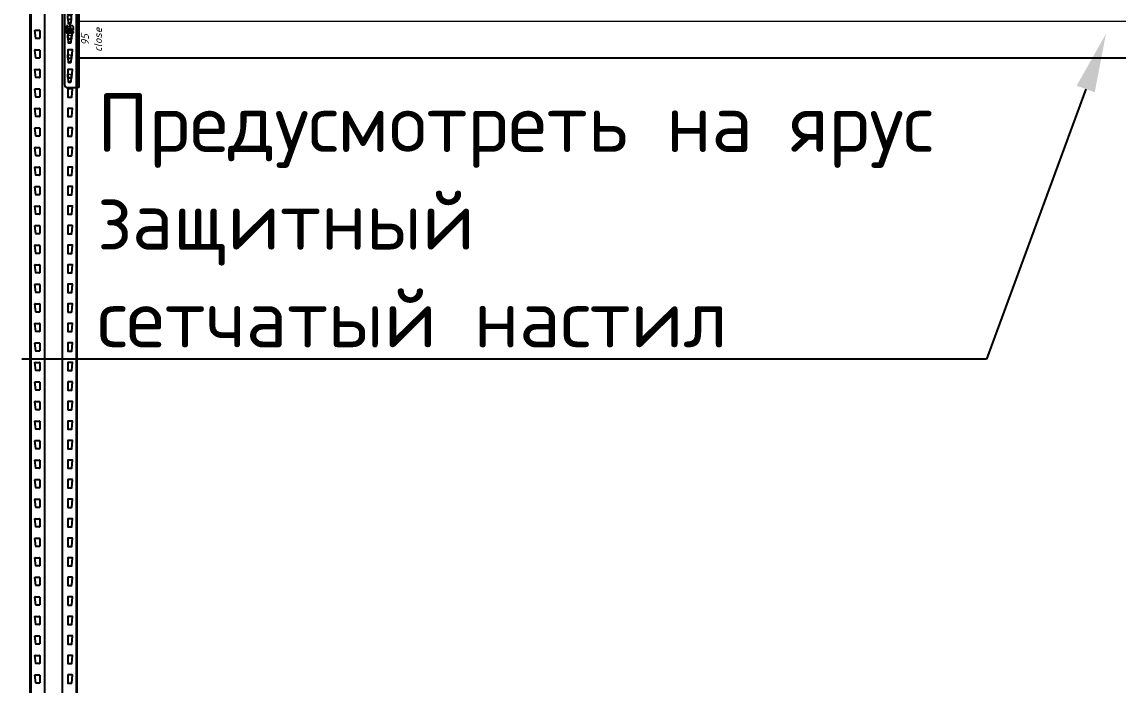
# Model space of a CAD drawing. Header units: millimetres. Extents: x 2140 to 223837, y 2113 to 170313.
# Drawn here: x 211750 to 214557, y 110705 to 112402 of the extents above; entities that cross this region are included whole.
import ezdxf
from ezdxf import colors
from ezdxf.entities.mleader import LeaderData, LeaderLine
from ezdxf.math import Vec2, Vec3

# ---------------------------------------------------------------- set-up
doc = ezdxf.new("R2010")
doc.units = ezdxf.units.MM
doc.linetypes.add('PHANTOM', pattern=[12.7, 6.35, -1.27, 1.27, -1.27, 1.27, -1.27])
for name, color, linetype in [('0_ANNOT_Dimensions', 7, 'Continuous'), ('2.Стойка', 7, 'Continuous'), ('Аннотации', 7, 'Continuous')]:
    doc.layers.add(name, color=color, linetype=linetype)
doc.layers.add('1.Балка', color=5, linetype='Continuous', lineweight=0)
doc.styles.get("Standard").update_dxf_attribs({"font": 'isocpeur.ttf'})
doc.styles.add('Курсив', font='isocpeui.ttf')
doc.dimstyles.new('Рзм блок', dxfattribs={"dimtxt": 40, "dimasz": 80, "dimexe": 0.18, "dimexo": 0, "dimgap": 5, "dimtad": 1, "dimtoh": 1, "dimdec": 0, "dimzin": 0, "dimdsep": 46, "dimtxsty": 'Курсив', "dimblk": 'NONE', "dimcen": 0.09, "dimse1": 1, "dimse2": 1, "dimsd1": 1, "dimsd2": 1, "dimadec": 0, "dimazin": 0, "dimtfac": 1, "dimtdec": 0, "dimtofl": 0, "dimtmove": 0, "dimatfit": 2, "dimldrblk": 'NONE', "dimfxl": 0.18, "dimtolj": 1, "dimtzin": 0, "dimarcsym": 0})

# ---------------------------------------------------------------- blocks, each defined once
blk = doc.blocks.new('*U491')
at = {"layer": '2.Стойка', "color": 0, "linetype": 'ByBlock'}
for p, q in [((-120, 0), (-120, 12200)), ((-118, 0), (-118, 12200)), ((-82.7, 0), (-82.7, 12200)), ((-37.3, 0), (-37.3, 12200)), ((-2, 0), (-2, 12200)), ((0, 0), (0, 12200)), ((-120, 2670.5), (-118, 2670.5)), ((0, 2670.5), (-2, 2670.5)), ((-122, 2665), (-118, 2665)), ((-120, 2659.5), (-118, 2659.5)), ((-106.1, 2630.5), (-108, 2650.5)), ((-107.5, 2651), (-96.5, 2651)), ((-96, 2650.5), (-96, 2630.5)), ((-24, 2650.5), (-24, 2630.5)), ((-12.5, 2651), (-23.5, 2651)), ((-13.9, 2630.5), (-12, 2650.5)), ((2, 2665), (-2, 2665)), ((0, 2659.5), (-2, 2659.5)), ((-122, 2615), (-118, 2615)), ((-120, 2620.5), (-118, 2620.5)), ((-96.5, 2630), (-105.6, 2630)), ((-23.5, 2630), (-14.4, 2630)), ((0, 2620.5), (-2, 2620.5)), ((2, 2615), (-2, 2615)), ((-120, 2609.5), (-118, 2609.5)), ((-106.1, 2580.5), (-108, 2600.5)), ((-107.5, 2601), (-96.5, 2601)), ((-96, 2600.5), (-96, 2580.5)), ((-24, 2600.5), (-24, 2580.5)), ((-12.5, 2601), (-23.5, 2601)), ((-13.9, 2580.5), (-12, 2600.5)), ((0, 2609.5), (-2, 2609.5)), ((-122, 2565), (-118, 2565)), ((-120, 2570.5), (-118, 2570.5)), ((-120, 2559.5), (-118, 2559.5)), ((-96.5, 2580), (-105.6, 2580)), ((-23.5, 2580), (-14.4, 2580)), ((0, 2570.5), (-2, 2570.5)), ((2, 2565), (-2, 2565)), ((0, 2559.5), (-2, 2559.5)), ((-106.1, 2530.5), (-108, 2550.5)), ((-107.5, 2551), (-96.5, 2551)), ((-96.5, 2530), (-105.6, 2530)), ((-96, 2550.5), (-96, 2530.5)), ((-24, 2550.5), (-24, 2530.5)), ((-12.5, 2551), (-23.5, 2551)), ((-23.5, 2530), (-14.4, 2530)), ((-13.9, 2530.5), (-12, 2550.5)), ((-122, 2515), (-118, 2515)), ((-120, 2520.5), (-118, 2520.5)), ((-120, 2509.5), (-118, 2509.5)), ((-106.1, 2480.5), (-108, 2500.5)), ((-107.5, 2501), (-96.5, 2501)), ((-96, 2500.5), (-96, 2480.5)), ((-24, 2500.5), (-24, 2480.5)), ((-12.5, 2501), (-23.5, 2501)), ((-13.9, 2480.5), (-12, 2500.5)), ((0, 2520.5), (-2, 2520.5)), ((2, 2515), (-2, 2515)), ((0, 2509.5), (-2, 2509.5)), ((-120, 2470.5), (-118, 2470.5)), ((-96.5, 2480), (-105.6, 2480)), ((-23.5, 2480), (-14.4, 2480)), ((0, 2470.5), (-2, 2470.5)), ((-122, 2465), (-118, 2465)), ((-120, 2459.5), (-118, 2459.5)), ((-106.1, 2430.5), (-108, 2450.5)), ((-107.5, 2451), (-96.5, 2451)), ((-96, 2450.5), (-96, 2430.5)), ((-24, 2450.5), (-24, 2430.5)), ((-12.5, 2451), (-23.5, 2451)), ((-13.9, 2430.5), (-12, 2450.5)), ((2, 2465), (-2, 2465)), ((0, 2459.5), (-2, 2459.5)), ((-122, 2415), (-118, 2415)), ((-120, 2420.5), (-118, 2420.5)), ((-96.5, 2430), (-105.6, 2430)), ((-23.5, 2430), (-14.4, 2430)), ((0, 2420.5), (-2, 2420.5)), ((2, 2415), (-2, 2415)), ((-120, 2409.5), (-118, 2409.5)), ((-106.1, 2380.5), (-108, 2400.5)), ((-107.5, 2401), (-96.5, 2401)), ((-96, 2400.5), (-96, 2380.5)), ((-24, 2400.5), (-24, 2380.5)), ((-12.5, 2401), (-23.5, 2401)), ((-13.9, 2380.5), (-12, 2400.5)), ((0, 2409.5), (-2, 2409.5)), ((-122, 2365), (-118, 2365)), ((-120, 2370.5), (-118, 2370.5)), ((-120, 2359.5), (-118, 2359.5)), ((-96.5, 2380), (-105.6, 2380)), ((-23.5, 2380), (-14.4, 2380)), ((0, 2370.5), (-2, 2370.5)), ((2, 2365), (-2, 2365)), ((0, 2359.5), (-2, 2359.5)), ((-106.1, 2330.5), (-108, 2350.5)), ((-107.5, 2351), (-96.5, 2351)), ((-96.5, 2330), (-105.6, 2330)), ((-96, 2350.5), (-96, 2330.5)), ((-24, 2350.5), (-24, 2330.5)), ((-12.5, 2351), (-23.5, 2351)), ((-23.5, 2330), (-14.4, 2330)), ((-13.9, 2330.5), (-12, 2350.5)), ((-122, 2315), (-118, 2315)), ((-120, 2320.5), (-118, 2320.5)), ((-120, 2309.5), (-118, 2309.5)), ((0, 2320.5), (-2, 2320.5)), ((2, 2315), (-2, 2315)), ((0, 2309.5), (-2, 2309.5)), ((-106.1, 2280.5), (-108, 2300.5)), ((-107.5, 2301), (-96.5, 2301)), ((-96.5, 2280), (-105.6, 2280)), ((-96, 2300.5), (-96, 2280.5)), ((-24, 2300.5), (-24, 2280.5)), ((-12.5, 2301), (-23.5, 2301)), ((-23.5, 2280), (-14.4, 2280)), ((-13.9, 2280.5), (-12, 2300.5)), ((-122, 2265), (-118, 2265)), ((-120, 2270.5), (-118, 2270.5)), ((-120, 2259.5), (-118, 2259.5)), ((-106.1, 2230.5), (-108, 2250.5)), ((-107.5, 2251), (-96.5, 2251)), ((-96, 2250.5), (-96, 2230.5)), ((-24, 2250.5), (-24, 2230.5)), ((-12.5, 2251), (-23.5, 2251)), ((-13.9, 2230.5), (-12, 2250.5)), ((0, 2270.5), (-2, 2270.5)), ((2, 2265), (-2, 2265)), ((0, 2259.5), (-2, 2259.5)), ((-120, 2220.5), (-118, 2220.5)), ((-96.5, 2230), (-105.6, 2230)), ((-23.5, 2230), (-14.4, 2230)), ((0, 2220.5), (-2, 2220.5)), ((-122, 2215), (-118, 2215)), ((-120, 2209.5), (-118, 2209.5)), ((-106.1, 2180.5), (-108, 2200.5)), ((-107.5, 2201), (-96.5, 2201)), ((-96, 2200.5), (-96, 2180.5)), ((-24, 2200.5), (-24, 2180.5)), ((-12.5, 2201), (-23.5, 2201)), ((-13.9, 2180.5), (-12, 2200.5)), ((2, 2215), (-2, 2215)), ((0, 2209.5), (-2, 2209.5)), ((-122, 2165), (-118, 2165)), ((-120, 2170.5), (-118, 2170.5)), ((-96.5, 2180), (-105.6, 2180)), ((-23.5, 2180), (-14.4, 2180)), ((0, 2170.5), (-2, 2170.5)), ((2, 2165), (-2, 2165)), ((-120, 2159.5), (-118, 2159.5)), ((-106.1, 2130.5), (-108, 2150.5)), ((-107.5, 2151), (-96.5, 2151)), ((-96, 2150.5), (-96, 2130.5)), ((-24, 2150.5), (-24, 2130.5)), ((-12.5, 2151), (-23.5, 2151)), ((-13.9, 2130.5), (-12, 2150.5)), ((0, 2159.5), (-2, 2159.5)), ((-122, 2115), (-118, 2115)), ((-120, 2120.5), (-118, 2120.5)), ((-120, 2109.5), (-118, 2109.5)), ((-96.5, 2130), (-105.6, 2130)), ((-23.5, 2130), (-14.4, 2130)), ((0, 2120.5), (-2, 2120.5)), ((2, 2115), (-2, 2115)), ((0, 2109.5), (-2, 2109.5)), ((-106.1, 2080.5), (-108, 2100.5)), ((-107.5, 2101), (-96.5, 2101)), ((-96.5, 2080), (-105.6, 2080)), ((-96, 2100.5), (-96, 2080.5)), ((-24, 2100.5), (-24, 2080.5)), ((-12.5, 2101), (-23.5, 2101)), ((-23.5, 2080), (-14.4, 2080)), ((-13.9, 2080.5), (-12, 2100.5)), ((-122, 2065), (-118, 2065)), ((-120, 2070.5), (-118, 2070.5)), ((-120, 2059.5), (-118, 2059.5)), ((-106.1, 2030.5), (-108, 2050.5)), ((-107.5, 2051), (-96.5, 2051)), ((-96, 2050.5), (-96, 2030.5)), ((-24, 2050.5), (-24, 2030.5)), ((-12.5, 2051), (-23.5, 2051)), ((-13.9, 2030.5), (-12, 2050.5)), ((0, 2070.5), (-2, 2070.5)), ((2, 2065), (-2, 2065)), ((0, 2059.5), (-2, 2059.5)), ((-96.5, 2030), (-105.6, 2030)), ((-23.5, 2030), (-14.4, 2030)), ((-122, 2015), (-118, 2015)), ((-120, 2020.5), (-118, 2020.5)), ((-120, 2009.5), (-118, 2009.5)), ((-106.1, 1980.5), (-108, 2000.5)), ((-107.5, 2001), (-96.5, 2001)), ((-96, 2000.5), (-96, 1980.5)), ((-24, 2000.5), (-24, 1980.5)), ((-12.5, 2001), (-23.5, 2001)), ((-13.9, 1980.5), (-12, 2000.5)), ((0, 2020.5), (-2, 2020.5)), ((2, 2015), (-2, 2015)), ((0, 2009.5), (-2, 2009.5)), ((-120, 1970.5), (-118, 1970.5)), ((-96.5, 1980), (-105.6, 1980)), ((-23.5, 1980), (-14.4, 1980)), ((0, 1970.5), (-2, 1970.5)), ((-122, 1965), (-118, 1965)), ((-120, 1959.5), (-118, 1959.5)), ((-106.1, 1930.5), (-108, 1950.5)), ((-107.5, 1951), (-96.5, 1951)), ((-96, 1950.5), (-96, 1930.5)), ((-24, 1950.5), (-24, 1930.5)), ((-12.5, 1951), (-23.5, 1951)), ((-13.9, 1930.5), (-12, 1950.5)), ((2, 1965), (-2, 1965)), ((0, 1959.5), (-2, 1959.5)), ((-122, 1915), (-118, 1915)), ((-120, 1920.5), (-118, 1920.5)), ((-120, 1909.5), (-118, 1909.5)), ((-96.5, 1930), (-105.6, 1930)), ((-23.5, 1930), (-14.4, 1930)), ((0, 1920.5), (-2, 1920.5)), ((2, 1915), (-2, 1915)), ((0, 1909.5), (-2, 1909.5)), ((-106.1, 1880.5), (-108, 1900.5)), ((-107.5, 1901), (-96.5, 1901)), ((-96, 1900.5), (-96, 1880.5)), ((-24, 1900.5), (-24, 1880.5)), ((-12.5, 1901), (-23.5, 1901)), ((-13.9, 1880.5), (-12, 1900.5)), ((-122, 1865), (-118, 1865)), ((-120, 1870.5), (-118, 1870.5)), ((-120, 1859.5), (-118, 1859.5)), ((-96.5, 1880), (-105.6, 1880)), ((-23.5, 1880), (-14.4, 1880)), ((0, 1870.5), (-2, 1870.5)), ((2, 1865), (-2, 1865)), ((0, 1859.5), (-2, 1859.5)), ((-106.1, 1830.5), (-108, 1850.5)), ((-107.5, 1851), (-96.5, 1851)), ((-96.5, 1830), (-105.6, 1830)), ((-96, 1850.5), (-96, 1830.5)), ((-24, 1850.5), (-24, 1830.5)), ((-12.5, 1851), (-23.5, 1851)), ((-23.5, 1830), (-14.4, 1830)), ((-13.9, 1830.5), (-12, 1850.5)), ((-122, 1815), (-118, 1815)), ((-120, 1820.5), (-118, 1820.5)), ((-120, 1809.5), (-118, 1809.5)), ((-106.1, 1780.5), (-108, 1800.5)), ((-107.5, 1801), (-96.5, 1801)), ((-96, 1800.5), (-96, 1780.5)), ((-24, 1800.5), (-24, 1780.5)), ((-12.5, 1801), (-23.5, 1801)), ((-13.9, 1780.5), (-12, 1800.5)), ((0, 1820.5), (-2, 1820.5)), ((2, 1815), (-2, 1815)), ((0, 1809.5), (-2, 1809.5)), ((-120, 1770.5), (-118, 1770.5)), ((-96.5, 1780), (-105.6, 1780)), ((-23.5, 1780), (-14.4, 1780)), ((0, 1770.5), (-2, 1770.5)), ((-122, 1765), (-118, 1765)), ((-120, 1759.5), (-118, 1759.5)), ((-106.1, 1730.5), (-108, 1750.5)), ((-107.5, 1751), (-96.5, 1751)), ((-96, 1750.5), (-96, 1730.5)), ((-24, 1750.5), (-24, 1730.5)), ((-12.5, 1751), (-23.5, 1751)), ((-13.9, 1730.5), (-12, 1750.5)), ((2, 1765), (-2, 1765)), ((0, 1759.5), (-2, 1759.5)), ((-122, 1715), (-118, 1715)), ((-120, 1720.5), (-118, 1720.5)), ((-96.5, 1730), (-105.6, 1730)), ((-23.5, 1730), (-14.4, 1730)), ((0, 1720.5), (-2, 1720.5)), ((2, 1715), (-2, 1715)), ((-120, 1709.5), (-118, 1709.5)), ((-106.1, 1680.5), (-108, 1700.5)), ((-107.5, 1701), (-96.5, 1701)), ((-96, 1700.5), (-96, 1680.5)), ((-24, 1700.5), (-24, 1680.5)), ((-12.5, 1701), (-23.5, 1701)), ((-13.9, 1680.5), (-12, 1700.5)), ((0, 1709.5), (-2, 1709.5)), ((-122, 1665), (-118, 1665)), ((-120, 1670.5), (-118, 1670.5)), ((-120, 1659.5), (-118, 1659.5)), ((-96.5, 1680), (-105.6, 1680)), ((-23.5, 1680), (-14.4, 1680)), ((0, 1670.5), (-2, 1670.5)), ((2, 1665), (-2, 1665)), ((0, 1659.5), (-2, 1659.5)), ((-106.1, 1630.5), (-108, 1650.5)), ((-107.5, 1651), (-96.5, 1651)), ((-96.5, 1630), (-105.6, 1630)), ((-96, 1650.5), (-96, 1630.5)), ((-24, 1650.5), (-24, 1630.5)), ((-12.5, 1651), (-23.5, 1651)), ((-23.5, 1630), (-14.4, 1630)), ((-13.9, 1630.5), (-12, 1650.5)), ((-122, 1615), (-118, 1615)), ((-120, 1620.5), (-118, 1620.5)), ((-120, 1609.5), (-118, 1609.5)), ((-106.1, 1580.5), (-108, 1600.5)), ((-107.5, 1601), (-96.5, 1601)), ((-96, 1600.5), (-96, 1580.5)), ((-24, 1600.5), (-24, 1580.5)), ((-12.5, 1601), (-23.5, 1601)), ((-13.9, 1580.5), (-12, 1600.5)), ((0, 1620.5), (-2, 1620.5)), ((2, 1615), (-2, 1615)), ((0, 1609.5), (-2, 1609.5)), ((-96.5, 1580), (-105.6, 1580)), ((-23.5, 1580), (-14.4, 1580)), ((-122, 1565), (-118, 1565)), ((-120, 1570.5), (-118, 1570.5)), ((-120, 1559.5), (-118, 1559.5)), ((-106.1, 1530.5), (-108, 1550.5)), ((-107.5, 1551), (-96.5, 1551)), ((-96, 1550.5), (-96, 1530.5)), ((-24, 1550.5), (-24, 1530.5)), ((-12.5, 1551), (-23.5, 1551)), ((-13.9, 1530.5), (-12, 1550.5)), ((0, 1570.5), (-2, 1570.5)), ((2, 1565), (-2, 1565)), ((0, 1559.5), (-2, 1559.5)), ((-120, 1520.5), (-118, 1520.5)), ((-96.5, 1530), (-105.6, 1530)), ((-23.5, 1530), (-14.4, 1530)), ((0, 1520.5), (-2, 1520.5)), ((-122, 1515), (-118, 1515)), ((-120, 1509.5), (-118, 1509.5)), ((-106.1, 1480.5), (-108, 1500.5)), ((-107.5, 1501), (-96.5, 1501)), ((-96, 1500.5), (-96, 1480.5)), ((-24, 1500.5), (-24, 1480.5)), ((-12.5, 1501), (-23.5, 1501)), ((-13.9, 1480.5), (-12, 1500.5)), ((2, 1515), (-2, 1515)), ((0, 1509.5), (-2, 1509.5)), ((-122, 1465), (-118, 1465)), ((-120, 1470.5), (-118, 1470.5)), ((-96.5, 1480), (-105.6, 1480)), ((-23.5, 1480), (-14.4, 1480)), ((0, 1470.5), (-2, 1470.5)), ((2, 1465), (-2, 1465)), ((-120, 1459.5), (-118, 1459.5)), ((-106.1, 1430.5), (-108, 1450.5)), ((-107.5, 1451), (-96.5, 1451)), ((-96, 1450.5), (-96, 1430.5)), ((-24, 1450.5), (-24, 1430.5)), ((-12.5, 1451), (-23.5, 1451)), ((-13.9, 1430.5), (-12, 1450.5)), ((0, 1459.5), (-2, 1459.5)), ((-122, 1415), (-118, 1415)), ((-120, 1420.5), (-118, 1420.5)), ((-120, 1409.5), (-118, 1409.5)), ((-96.5, 1430), (-105.6, 1430)), ((-23.5, 1430), (-14.4, 1430)), ((0, 1420.5), (-2, 1420.5)), ((2, 1415), (-2, 1415)), ((0, 1409.5), (-2, 1409.5)), ((-106.1, 1380.5), (-108, 1400.5)), ((-107.5, 1401), (-96.5, 1401)), ((-96.5, 1380), (-105.6, 1380)), ((-96, 1400.5), (-96, 1380.5)), ((-24, 1400.5), (-24, 1380.5)), ((-12.5, 1401), (-23.5, 1401)), ((-23.5, 1380), (-14.4, 1380)), ((-13.9, 1380.5), (-12, 1400.5)), ((-122, 1365), (-118, 1365)), ((-120, 1370.5), (-118, 1370.5)), ((-120, 1359.5), (-118, 1359.5)), ((-106.1, 1330.5), (-108, 1350.5)), ((-107.5, 1351), (-96.5, 1351)), ((-96, 1350.5), (-96, 1330.5)), ((-24, 1350.5), (-24, 1330.5)), ((-12.5, 1351), (-23.5, 1351)), ((-13.9, 1330.5), (-12, 1350.5)), ((0, 1370.5), (-2, 1370.5)), ((2, 1365), (-2, 1365)), ((0, 1359.5), (-2, 1359.5)), ((-120, 1320.5), (-118, 1320.5)), ((-96.5, 1330), (-105.6, 1330)), ((-23.5, 1330), (-14.4, 1330)), ((0, 1320.5), (-2, 1320.5)), ((-122, 1315), (-118, 1315)), ((-120, 1309.5), (-118, 1309.5)), ((-106.1, 1280.5), (-108, 1300.5)), ((-107.5, 1301), (-96.5, 1301)), ((-96, 1300.5), (-96, 1280.5)), ((-24, 1300.5), (-24, 1280.5)), ((-12.5, 1301), (-23.5, 1301)), ((-13.9, 1280.5), (-12, 1300.5)), ((2, 1315), (-2, 1315)), ((0, 1309.5), (-2, 1309.5)), ((-122, 1265), (-118, 1265)), ((-120, 1270.5), (-118, 1270.5)), ((-96.5, 1280), (-105.6, 1280)), ((-23.5, 1280), (-14.4, 1280)), ((0, 1270.5), (-2, 1270.5)), ((2, 1265), (-2, 1265)), ((-120, 1259.5), (-118, 1259.5)), ((-106.1, 1230.5), (-108, 1250.5)), ((-107.5, 1251), (-96.5, 1251)), ((-96, 1250.5), (-96, 1230.5)), ((-24, 1250.5), (-24, 1230.5)), ((-12.5, 1251), (-23.5, 1251)), ((-13.9, 1230.5), (-12, 1250.5)), ((0, 1259.5), (-2, 1259.5)), ((-122, 1215), (-118, 1215)), ((-120, 1220.5), (-118, 1220.5)), ((-120, 1209.5), (-118, 1209.5)), ((-96.5, 1230), (-105.6, 1230)), ((-23.5, 1230), (-14.4, 1230)), ((0, 1220.5), (-2, 1220.5)), ((2, 1215), (-2, 1215)), ((0, 1209.5), (-2, 1209.5)), ((-106.1, 1180.5), (-108, 1200.5)), ((-107.5, 1201), (-96.5, 1201)), ((-96.5, 1180), (-105.6, 1180)), ((-96, 1200.5), (-96, 1180.5)), ((-24, 1200.5), (-24, 1180.5)), ((-12.5, 1201), (-23.5, 1201)), ((-23.5, 1180), (-14.4, 1180)), ((-13.9, 1180.5), (-12, 1200.5)), ((-122, 1165), (-118, 1165)), ((-120, 1170.5), (-118, 1170.5)), ((-120, 1159.5), (-118, 1159.5)), ((-107.5, 1151), (-96.5, 1151)), ((-12.5, 1151), (-23.5, 1151)), ((0, 1170.5), (-2, 1170.5)), ((2, 1165), (-2, 1165)), ((0, 1159.5), (-2, 1159.5)), ((-106.1, 1130.5), (-108, 1150.5)), ((-96.5, 1130), (-105.6, 1130)), ((-96, 1150.5), (-96, 1130.5)), ((-24, 1150.5), (-24, 1130.5)), ((-23.5, 1130), (-14.4, 1130)), ((-13.9, 1130.5), (-12, 1150.5)), ((-122, 1115), (-118, 1115)), ((-120, 1120.5), (-118, 1120.5)), ((-120, 1109.5), (-118, 1109.5)), ((-106.1, 1080.5), (-108, 1100.5)), ((-107.5, 1101), (-96.5, 1101)), ((-96, 1100.5), (-96, 1080.5)), ((-24, 1100.5), (-24, 1080.5)), ((-12.5, 1101), (-23.5, 1101)), ((-13.9, 1080.5), (-12, 1100.5)), ((0, 1120.5), (-2, 1120.5)), ((2, 1115), (-2, 1115)), ((0, 1109.5), (-2, 1109.5)), ((-120, 1070.5), (-118, 1070.5)), ((-96.5, 1080), (-105.6, 1080)), ((-23.5, 1080), (-14.4, 1080)), ((0, 1070.5), (-2, 1070.5)), ((-122, 1065), (-118, 1065)), ((-120, 1059.5), (-118, 1059.5)), ((-106.1, 1030.5), (-108, 1050.5)), ((-107.5, 1051), (-96.5, 1051)), ((-96, 1050.5), (-96, 1030.5)), ((-24, 1050.5), (-24, 1030.5)), ((-12.5, 1051), (-23.5, 1051)), ((-13.9, 1030.5), (-12, 1050.5)), ((2, 1065), (-2, 1065)), ((0, 1059.5), (-2, 1059.5)), ((-122, 1015), (-118, 1015)), ((-120, 1020.5), (-118, 1020.5)), ((-96.5, 1030), (-105.6, 1030)), ((-23.5, 1030), (-14.4, 1030)), ((0, 1020.5), (-2, 1020.5)), ((2, 1015), (-2, 1015)), ((-120, 1009.5), (-118, 1009.5)), ((-106.1, 980.5), (-108, 1000.5)), ((-107.5, 1001), (-96.5, 1001)), ((-96, 1000.5), (-96, 980.5)), ((-24, 1000.5), (-24, 980.5)), ((-12.5, 1001), (-23.5, 1001)), ((-13.9, 980.5), (-12, 1000.5)), ((0, 1009.5), (-2, 1009.5)), ((-96.5, 980), (-105.6, 980)), ((-23.5, 980), (-14.4, 980))]:
    blk.add_line(p, q, dxfattribs=at)
for centre, start, end in [((-107.5, 2650.5), 90, 185.4403), ((-96.5, 2650.5), 0, 90), ((-23.5, 2650.5), 90, 180), ((-12.5, 2650.5), 354.5597, 90), ((-105.6, 2630.5), 185.4403, 270), ((-96.5, 2630.5), 270, 0), ((-23.5, 2630.5), 180, 270), ((-14.4, 2630.5), 270, 354.5597), ((-107.5, 2600.5), 90, 185.4403), ((-96.5, 2600.5), 0, 90), ((-23.5, 2600.5), 90, 180), ((-12.5, 2600.5), 354.5597, 90), ((-105.6, 2580.5), 185.4403, 270), ((-96.5, 2580.5), 270, 0), ((-23.5, 2580.5), 180, 270), ((-14.4, 2580.5), 270, 354.5597), ((-107.5, 2550.5), 90, 185.4403), ((-105.6, 2530.5), 185.4403, 270), ((-96.5, 2550.5), 0, 90), ((-96.5, 2530.5), 270, 0), ((-23.5, 2550.5), 90, 180), ((-23.5, 2530.5), 180, 270), ((-14.4, 2530.5), 270, 354.5597), ((-12.5, 2550.5), 354.5597, 90), ((-107.5, 2500.5), 90, 185.4403), ((-96.5, 2500.5), 0, 90), ((-23.5, 2500.5), 90, 180), ((-12.5, 2500.5), 354.5597, 90), ((-105.6, 2480.5), 185.4403, 270), ((-96.5, 2480.5), 270, 0), ((-23.5, 2480.5), 180, 270), ((-14.4, 2480.5), 270, 354.5597), ((-107.5, 2450.5), 90, 185.4403), ((-96.5, 2450.5), 0, 90), ((-23.5, 2450.5), 90, 180), ((-12.5, 2450.5), 354.5597, 90), ((-105.6, 2430.5), 185.4403, 270), ((-96.5, 2430.5), 270, 0), ((-23.5, 2430.5), 180, 270), ((-14.4, 2430.5), 270, 354.5597), ((-107.5, 2400.5), 90, 185.4403), ((-96.5, 2400.5), 0, 90), ((-23.5, 2400.5), 90, 180), ((-12.5, 2400.5), 354.5597, 90), ((-105.6, 2380.5), 185.4403, 270), ((-96.5, 2380.5), 270, 0), ((-23.5, 2380.5), 180, 270), ((-14.4, 2380.5), 270, 354.5597), ((-107.5, 2350.5), 90, 185.4403), ((-105.6, 2330.5), 185.4403, 270), ((-96.5, 2350.5), 0, 90), ((-96.5, 2330.5), 270, 0), ((-23.5, 2350.5), 90, 180), ((-23.5, 2330.5), 180, 270), ((-14.4, 2330.5), 270, 354.5597), ((-12.5, 2350.5), 354.5597, 90), ((-107.5, 2300.5), 90, 185.4403), ((-105.6, 2280.5), 185.4403, 270), ((-96.5, 2300.5), 0, 90), ((-96.5, 2280.5), 270, 0), ((-23.5, 2300.5), 90, 180), ((-23.5, 2280.5), 180, 270), ((-14.4, 2280.5), 270, 354.5597), ((-12.5, 2300.5), 354.5597, 90), ((-107.5, 2250.5), 90, 185.4403), ((-96.5, 2250.5), 0, 90), ((-23.5, 2250.5), 90, 180), ((-12.5, 2250.5), 354.5597, 90), ((-105.6, 2230.5), 185.4403, 270), ((-96.5, 2230.5), 270, 0), ((-23.5, 2230.5), 180, 270), ((-14.4, 2230.5), 270, 354.5597), ((-107.5, 2200.5), 90, 185.4403), ((-96.5, 2200.5), 0, 90), ((-23.5, 2200.5), 90, 180), ((-12.5, 2200.5), 354.5597, 90), ((-105.6, 2180.5), 185.4403, 270), ((-96.5, 2180.5), 270, 0), ((-23.5, 2180.5), 180, 270), ((-14.4, 2180.5), 270, 354.5597), ((-107.5, 2150.5), 90, 185.4403), ((-96.5, 2150.5), 0, 90), ((-23.5, 2150.5), 90, 180), ((-12.5, 2150.5), 354.5597, 90), ((-105.6, 2130.5), 185.4403, 270), ((-96.5, 2130.5), 270, 0), ((-23.5, 2130.5), 180, 270), ((-14.4, 2130.5), 270, 354.5597), ((-107.5, 2100.5), 90, 185.4403), ((-105.6, 2080.5), 185.4403, 270), ((-96.5, 2100.5), 0, 90), ((-96.5, 2080.5), 270, 0), ((-23.5, 2100.5), 90, 180), ((-23.5, 2080.5), 180, 270), ((-14.4, 2080.5), 270, 354.5597), ((-12.5, 2100.5), 354.5597, 90), ((-107.5, 2050.5), 90, 185.4403), ((-96.5, 2050.5), 0, 90), ((-23.5, 2050.5), 90, 180), ((-12.5, 2050.5), 354.5597, 90), ((-105.6, 2030.5), 185.4403, 270), ((-96.5, 2030.5), 270, 0), ((-23.5, 2030.5), 180, 270), ((-14.4, 2030.5), 270, 354.5597), ((-107.5, 2000.5), 90, 185.4403), ((-96.5, 2000.5), 0, 90), ((-23.5, 2000.5), 90, 180), ((-12.5, 2000.5), 354.5597, 90), ((-105.6, 1980.5), 185.4403, 270), ((-96.5, 1980.5), 270, 0), ((-23.5, 1980.5), 180, 270), ((-14.4, 1980.5), 270, 354.5597), ((-107.5, 1950.5), 90, 185.4403), ((-96.5, 1950.5), 0, 90), ((-23.5, 1950.5), 90, 180), ((-12.5, 1950.5), 354.5597, 90), ((-105.6, 1930.5), 185.4403, 270), ((-96.5, 1930.5), 270, 0), ((-23.5, 1930.5), 180, 270), ((-14.4, 1930.5), 270, 354.5597), ((-107.5, 1900.5), 90, 185.4403), ((-96.5, 1900.5), 0, 90), ((-23.5, 1900.5), 90, 180), ((-12.5, 1900.5), 354.5597, 90), ((-105.6, 1880.5), 185.4403, 270), ((-96.5, 1880.5), 270, 0), ((-23.5, 1880.5), 180, 270), ((-14.4, 1880.5), 270, 354.5597), ((-107.5, 1850.5), 90, 185.4403), ((-105.6, 1830.5), 185.4403, 270), ((-96.5, 1850.5), 0, 90), ((-96.5, 1830.5), 270, 0), ((-23.5, 1850.5), 90, 180), ((-23.5, 1830.5), 180, 270), ((-14.4, 1830.5), 270, 354.5597), ((-12.5, 1850.5), 354.5597, 90), ((-107.5, 1800.5), 90, 185.4403), ((-96.5, 1800.5), 0, 90), ((-23.5, 1800.5), 90, 180), ((-12.5, 1800.5), 354.5597, 90), ((-105.6, 1780.5), 185.4403, 270), ((-96.5, 1780.5), 270, 0), ((-23.5, 1780.5), 180, 270), ((-14.4, 1780.5), 270, 354.5597), ((-107.5, 1750.5), 90, 185.4403), ((-96.5, 1750.5), 0, 90), ((-23.5, 1750.5), 90, 180), ((-12.5, 1750.5), 354.5597, 90), ((-105.6, 1730.5), 185.4403, 270), ((-96.5, 1730.5), 270, 0), ((-23.5, 1730.5), 180, 270), ((-14.4, 1730.5), 270, 354.5597), ((-107.5, 1700.5), 90, 185.4403), ((-96.5, 1700.5), 0, 90), ((-23.5, 1700.5), 90, 180), ((-12.5, 1700.5), 354.5597, 90), ((-105.6, 1680.5), 185.4403, 270), ((-96.5, 1680.5), 270, 0), ((-23.5, 1680.5), 180, 270), ((-14.4, 1680.5), 270, 354.5597), ((-107.5, 1650.5), 90, 185.4403), ((-105.6, 1630.5), 185.4403, 270), ((-96.5, 1650.5), 0, 90), ((-96.5, 1630.5), 270, 0), ((-23.5, 1650.5), 90, 180), ((-23.5, 1630.5), 180, 270), ((-14.4, 1630.5), 270, 354.5597), ((-12.5, 1650.5), 354.5597, 90), ((-107.5, 1600.5), 90, 185.4403), ((-96.5, 1600.5), 0, 90), ((-23.5, 1600.5), 90, 180), ((-12.5, 1600.5), 354.5597, 90), ((-105.6, 1580.5), 185.4403, 270), ((-96.5, 1580.5), 270, 0), ((-23.5, 1580.5), 180, 270), ((-14.4, 1580.5), 270, 354.5597), ((-107.5, 1550.5), 90, 185.4403), ((-96.5, 1550.5), 0, 90), ((-23.5, 1550.5), 90, 180), ((-12.5, 1550.5), 354.5597, 90), ((-105.6, 1530.5), 185.4403, 270), ((-96.5, 1530.5), 270, 0), ((-23.5, 1530.5), 180, 270), ((-14.4, 1530.5), 270, 354.5597), ((-107.5, 1500.5), 90, 185.4403), ((-96.5, 1500.5), 0, 90), ((-23.5, 1500.5), 90, 180), ((-12.5, 1500.5), 354.5597, 90), ((-105.6, 1480.5), 185.4403, 270), ((-96.5, 1480.5), 270, 0), ((-23.5, 1480.5), 180, 270), ((-14.4, 1480.5), 270, 354.5597), ((-107.5, 1450.5), 90, 185.4403), ((-96.5, 1450.5), 0, 90), ((-23.5, 1450.5), 90, 180), ((-12.5, 1450.5), 354.5597, 90), ((-105.6, 1430.5), 185.4403, 270), ((-96.5, 1430.5), 270, 0), ((-23.5, 1430.5), 180, 270), ((-14.4, 1430.5), 270, 354.5597), ((-107.5, 1400.5), 90, 185.4403), ((-105.6, 1380.5), 185.4403, 270), ((-96.5, 1400.5), 0, 90), ((-96.5, 1380.5), 270, 0), ((-23.5, 1400.5), 90, 180), ((-23.5, 1380.5), 180, 270), ((-14.4, 1380.5), 270, 354.5597), ((-12.5, 1400.5), 354.5597, 90), ((-107.5, 1350.5), 90, 185.4403), ((-96.5, 1350.5), 0, 90), ((-23.5, 1350.5), 90, 180), ((-12.5, 1350.5), 354.5597, 90), ((-105.6, 1330.5), 185.4403, 270), ((-96.5, 1330.5), 270, 0), ((-23.5, 1330.5), 180, 270), ((-14.4, 1330.5), 270, 354.5597), ((-107.5, 1300.5), 90, 185.4403), ((-96.5, 1300.5), 0, 90), ((-23.5, 1300.5), 90, 180), ((-12.5, 1300.5), 354.5597, 90), ((-105.6, 1280.5), 185.4403, 270), ((-96.5, 1280.5), 270, 0), ((-23.5, 1280.5), 180, 270), ((-14.4, 1280.5), 270, 354.5597), ((-107.5, 1250.5), 90, 185.4403), ((-96.5, 1250.5), 0, 90), ((-23.5, 1250.5), 90, 180), ((-12.5, 1250.5), 354.5597, 90), ((-105.6, 1230.5), 185.4403, 270), ((-96.5, 1230.5), 270, 0), ((-23.5, 1230.5), 180, 270), ((-14.4, 1230.5), 270, 354.5597), ((-107.5, 1200.5), 90, 185.4403), ((-105.6, 1180.5), 185.4403, 270), ((-96.5, 1200.5), 0, 90), ((-96.5, 1180.5), 270, 0), ((-23.5, 1200.5), 90, 180), ((-23.5, 1180.5), 180, 270), ((-14.4, 1180.5), 270, 354.5597), ((-12.5, 1200.5), 354.5597, 90), ((-107.5, 1150.5), 90, 185.4403), ((-96.5, 1150.5), 0, 90), ((-23.5, 1150.5), 90, 180), ((-12.5, 1150.5), 354.5597, 90), ((-105.6, 1130.5), 185.4403, 270), ((-96.5, 1130.5), 270, 0), ((-23.5, 1130.5), 180, 270), ((-14.4, 1130.5), 270, 354.5597), ((-107.5, 1100.5), 90, 185.4403), ((-96.5, 1100.5), 0, 90), ((-23.5, 1100.5), 90, 180), ((-12.5, 1100.5), 354.5597, 90), ((-105.6, 1080.5), 185.4403, 270), ((-96.5, 1080.5), 270, 0), ((-23.5, 1080.5), 180, 270), ((-14.4, 1080.5), 270, 354.5597), ((-107.5, 1050.5), 90, 185.4403), ((-96.5, 1050.5), 0, 90), ((-23.5, 1050.5), 90, 180), ((-12.5, 1050.5), 354.5597, 90), ((-105.6, 1030.5), 185.4403, 270), ((-96.5, 1030.5), 270, 0), ((-23.5, 1030.5), 180, 270), ((-14.4, 1030.5), 270, 354.5597), ((-107.5, 1000.5), 90, 185.4403), ((-96.5, 1000.5), 0, 90), ((-23.5, 1000.5), 90, 180), ((-12.5, 1000.5), 354.5597, 90), ((-105.6, 980.5), 185.4403, 270), ((-96.5, 980.5), 270, 0), ((-23.5, 980.5), 180, 270), ((-14.4, 980.5), 270, 354.5597)]:
    blk.add_arc(centre, 0.5, start, end, dxfattribs=at)
blk = doc.blocks.new('*D1729')
at = {"layer": 'Defpoints', "color": 0, "transparency": 16777216}
for p in [(5, -40.7), (5, -135.7), (68.4, -135.7)]:
    blk.add_point(p, dxfattribs=at)
at = {"layer": '0_ANNOT_Dimensions', "color": 0, "transparency": 16777216, "insert": (36.7, -88.2), "char_height": 20, "attachment_point": 5, "rotation": 90, "style": 'Курсив'}
blk.add_mtext('\\A1;95\\Pclose', dxfattribs=at)
blk = doc.blocks.new('_None')
blk = doc.blocks.new('*U1726')
at = {"layer": '1.Балка', "color": 0, "linetype": 'Continuous', "lineweight": 25}
for p, q in [((-2.5, 34.3), (-24.5, 34.3)), ((-2.5, 34.3), (5, 34.3)), ((5, -210.7), (5, 34.3)), ((2705, -210.7), (2705, 34.3)), ((2712.5, 34.3), (2705, 34.3)), ((2712.5, 34.3), (2734.5, 34.3)), ((-32.5, 26.3), (-32.5, -202.7)), ((-24.2, 15.8), (-24.2, 23.6)), ((-24.2, 15.8), (-23.2, 4.4)), ((-22.4, 5.3), (-16.4, 5.3)), ((-22.2, 3.5), (-16.6, 3.5)), ((-15.6, 4.4), (-14.6, 15.8)), ((-14.6, 15.8), (-14.6, 23.6)), ((2724.6, 15.8), (2724.6, 23.6)), ((2725.6, 4.4), (2724.6, 15.8)), ((2732.4, 5.3), (2726.4, 5.3)), ((2732.2, 3.5), (2726.6, 3.5)), ((2734.2, 15.8), (2733.2, 4.4)), ((2734.2, 15.8), (2734.2, 23.6)), ((2742.5, 26.3), (2742.5, -202.7)), ((-24.2, -34.2), (-24.2, -26.4)), ((-14.9, -14.7), (-22.5, -14.7)), ((-22.5, -24.7), (-14.9, -24.7)), ((-14.6, -34.2), (-14.6, -26.4)), ((2724.6, -34.2), (2724.6, -26.4)), ((2724.9, -14.7), (2732.5, -14.7)), ((2732.5, -24.7), (2724.9, -24.7)), ((2734.2, -34.2), (2734.2, -26.4)), ((-27.5, -52.7), (-27.5, -69.2)), ((-23.7, -52.7), (-27.5, -52.7)), ((-24.2, -34.2), (-23.2, -45.6)), ((-23.7, -66.9), (-23.7, -52.7)), ((-22.4, -44.7), (-16.4, -44.7)), ((-22.2, -46.5), (-16.6, -46.5)), ((-11.7, -52.7), (-20.7, -52.7)), ((-20.7, -52.7), (-20.7, -56.2)), ((-15.6, -45.6), (-14.6, -34.2)), ((-9.5, -54.9), (-11.7, -52.7)), ((-9.5, -63.9), (-9.5, -54.9)), ((2719.5, -54.9), (2721.8, -52.7)), ((2719.5, -63.9), (2719.5, -54.9)), ((2721.8, -52.7), (2730.8, -52.7)), ((2725.6, -45.6), (2724.6, -34.2)), ((2732.4, -44.7), (2726.4, -44.7)), ((2732.2, -46.5), (2726.6, -46.5)), ((2730.8, -52.7), (2730.8, -56.2)), ((2734.2, -34.2), (2733.2, -45.6)), ((2733.8, -66.9), (2733.8, -52.7)), ((2733.8, -52.7), (2737.5, -52.7)), ((2737.5, -52.7), (2737.5, -69.2)), ((-26, -70.7), (-9.5, -70.7)), ((-24.2, -84.2), (-24.2, -76.4)), ((-24.2, -84.2), (-23.2, -95.6)), ((-9.5, -66.9), (-23.7, -66.9)), ((-15.8, -56.2), (-20.9, -61.2)), ((-20.9, -61.2), (-18, -64)), ((-20.7, -56.2), (-15.8, -56.2)), ((-18, -64), (-13, -59)), ((-15.6, -95.6), (-14.6, -84.2)), ((-14.6, -84.2), (-14.6, -76.4)), ((-13, -59), (-13, -63.9)), ((-13, -63.9), (-9.5, -63.9)), ((-9.5, -70.7), (-9.5, -66.9)), ((2723, -63.9), (2719.5, -63.9)), ((2719.5, -70.7), (2719.5, -66.9)), ((2719.5, -66.9), (2733.8, -66.9)), ((2736, -70.7), (2719.5, -70.7)), ((2728, -64), (2723, -59)), ((2723, -59), (2723, -63.9)), ((2724.6, -84.2), (2724.6, -76.4)), ((2725.6, -95.6), (2724.6, -84.2)), ((2725.8, -56.2), (2730.9, -61.2)), ((2730.8, -56.2), (2725.8, -56.2)), ((2730.9, -61.2), (2728, -64)), ((2734.2, -84.2), (2733.2, -95.6)), ((2734.2, -84.2), (2734.2, -76.4)), ((-22.4, -94.7), (-16.4, -94.7)), ((-22.2, -96.5), (-16.6, -96.5)), ((2732.4, -94.7), (2726.4, -94.7)), ((2732.2, -96.5), (2726.6, -96.5)), ((-24.2, -134.2), (-24.2, -126.4)), ((-24.2, -134.2), (-23.2, -145.6)), ((-15.6, -145.6), (-14.6, -134.2)), ((-14.6, -134.2), (-14.6, -126.4)), ((2705, -135.7), (5, -135.7)), ((2724.6, -134.2), (2724.6, -126.4)), ((2725.6, -145.6), (2724.6, -134.2)), ((2734.2, -134.2), (2733.2, -145.6)), ((2734.2, -134.2), (2734.2, -126.4)), ((-22.4, -144.7), (-16.4, -144.7)), ((-22.2, -146.5), (-16.6, -146.5)), ((2732.4, -144.7), (2726.4, -144.7)), ((2732.2, -146.5), (2726.6, -146.5)), ((-24.2, -184.2), (-24.2, -176.4)), ((-24.2, -184.2), (-23.2, -195.6)), ((-22.4, -194.7), (-16.4, -194.7)), ((-22.2, -196.5), (-16.6, -196.5)), ((-15.6, -195.6), (-14.6, -184.2)), ((-14.6, -184.2), (-14.6, -176.4)), ((2724.6, -184.2), (2724.6, -176.4)), ((2725.6, -195.6), (2724.6, -184.2)), ((2732.4, -194.7), (2726.4, -194.7)), ((2732.2, -196.5), (2726.6, -196.5)), ((2734.2, -184.2), (2733.2, -195.6)), ((2734.2, -184.2), (2734.2, -176.4)), ((-24.5, -210.7), (-2.5, -210.7)), ((5, -210.7), (-2.5, -210.7)), ((2705, -210.7), (2712.5, -210.7)), ((2734.5, -210.7), (2712.5, -210.7))]:
    blk.add_line(p, q, dxfattribs=at)
at = {"layer": '1.Балка', "color": 0, "linetype": 'PHANTOM', "lineweight": 18}
for p, q in [((1, -210.7), (1, 34.3)), ((2709, -210.7), (2709, 34.3)), ((-24.2, 23.6), (-14.6, 23.6)), ((-24.2, 15.7), (-14.6, 15.7)), ((-24.1, 14.7), (-14.7, 14.7)), ((-24, 13.5), (-14.8, 13.5)), ((2734.2, 23.6), (2724.6, 23.6)), ((2734.2, 15.7), (2724.6, 15.7)), ((2734.1, 14.7), (2724.7, 14.7)), ((2734, 13.5), (2724.8, 13.5)), ((-24.2, -26.4), (-14.6, -26.4)), ((2734.2, -26.4), (2724.6, -26.4)), ((-24.2, -34.3), (-14.6, -34.3)), ((-24.1, -35.3), (-14.7, -35.3)), ((-24, -36.5), (-14.8, -36.5)), ((2734.2, -34.3), (2724.6, -34.3)), ((2734.1, -35.3), (2724.7, -35.3)), ((2734, -36.5), (2724.8, -36.5)), ((-24.2, -76.4), (-14.6, -76.4)), ((2734.2, -76.4), (2724.6, -76.4)), ((-24.2, -84.3), (-14.6, -84.3)), ((-24.1, -85.3), (-14.7, -85.3)), ((-24, -86.5), (-14.8, -86.5)), ((2734.2, -84.3), (2724.6, -84.3)), ((2734.1, -85.3), (2724.7, -85.3)), ((2734, -86.5), (2724.8, -86.5)), ((-24.2, -126.4), (-14.6, -126.4)), ((-24.2, -134.3), (-14.6, -134.3)), ((-24.1, -135.3), (-14.7, -135.3)), ((-24, -136.5), (-14.8, -136.5)), ((2734.2, -126.4), (2724.6, -126.4)), ((2734.2, -134.3), (2724.6, -134.3)), ((2734.1, -135.3), (2724.7, -135.3)), ((2734, -136.5), (2724.8, -136.5)), ((-24.2, -176.4), (-14.6, -176.4)), ((-24.2, -184.3), (-14.6, -184.3)), ((-24.1, -185.3), (-14.7, -185.3)), ((-24, -186.5), (-14.8, -186.5)), ((2734.2, -176.4), (2724.6, -176.4)), ((2734.2, -184.3), (2724.6, -184.3)), ((2734.1, -185.3), (2724.7, -185.3)), ((2734, -186.5), (2724.8, -186.5))]:
    blk.add_line(p, q, dxfattribs=at)
at = {"layer": '1.Балка', "color": 0}
blk.add_line((5, -40.7), (2705, -40.7), dxfattribs=at)
at = {"layer": '1.Балка', "color": 0, "linetype": 'Continuous', "lineweight": 25}
for centre, radius, start, end in [((-24.5, 26.3), 8, 90.0003, 179.9996), ((2734.5, 26.3), 8, 0.0004, 89.9997), ((-22.4, 6.3), 0.99, 185.9117, 270.8038), ((-22.2, 4.5), 1.03, 183.6643, 268.5085), ((-22.2, 4.5), 1, 184.9955, 270.0045), ((-16.6, 4.5), 1.03, 271.4915, 356.3357), ((-16.6, 4.5), 1, 270.0014, 354.9985), ((-16.4, 6.3), 0.99, 269.1962, 354.0883), ((2726.4, 6.3), 0.99, 185.9117, 270.8038), ((2726.6, 4.5), 1.03, 183.6643, 268.5085), ((2726.6, 4.5), 1, 185.0015, 269.9986), ((2732.2, 4.5), 1.03, 271.4915, 356.3357), ((2732.2, 4.5), 1, 269.9955, 355.0045), ((2732.4, 6.3), 0.99, 269.1962, 354.0883), ((-19.2, -19.7), 6, 123.5568, 236.4432), ((-18.2, -19.7), 6, 303.5568, 56.4432), ((2728.2, -19.7), 6, 123.5568, 236.4432), ((2729.2, -19.7), 6, 303.5568, 56.4432), ((-22.4, -43.7), 0.99, 185.9116, 270.8034), ((-22.2, -45.5), 1.03, 183.6646, 268.5085), ((-22.2, -45.5), 1, 184.9955, 270.0045), ((-16.6, -45.5), 1.03, 271.4915, 356.3354), ((-16.6, -45.5), 1, 270.0014, 354.9985), ((-16.4, -43.7), 0.99, 269.1966, 354.0884), ((2726.4, -43.7), 0.99, 185.9116, 270.8034), ((2726.6, -45.5), 1.03, 183.6646, 268.5085), ((2726.6, -45.5), 1, 185.0015, 269.9986), ((2732.2, -45.5), 1.03, 271.4915, 356.3354), ((2732.2, -45.5), 1, 269.9955, 355.0045), ((2732.4, -43.7), 0.99, 269.1966, 354.0884), ((-26, -69.2), 1.5, 180.0004, 270), ((2736, -69.2), 1.5, 270, 359.9996), ((-22.4, -93.7), 0.99, 185.9118, 270.8034), ((-22.2, -95.5), 1.03, 183.6645, 268.5084), ((-22.2, -95.5), 1, 184.9956, 270.0045), ((-16.6, -95.5), 1.03, 271.4916, 356.3355), ((-16.6, -95.5), 1, 270.0014, 354.9985), ((-16.4, -93.7), 0.99, 269.1966, 354.0882), ((2726.4, -93.7), 0.99, 185.9118, 270.8034), ((2726.6, -95.5), 1.03, 183.6645, 268.5084), ((2726.6, -95.5), 1, 185.0015, 269.9986), ((2732.2, -95.5), 1.03, 271.4916, 356.3355), ((2732.2, -95.5), 1, 269.9955, 355.0044), ((2732.4, -93.7), 0.99, 269.1966, 354.0882), ((-22.4, -143.7), 0.99, 185.9119, 270.8034), ((-22.2, -145.5), 1.03, 183.6645, 268.5083), ((-22.2, -145.5), 1, 184.9955, 270.0045), ((-16.6, -145.5), 1.03, 271.4917, 356.3355), ((-16.6, -145.5), 1, 270.0014, 354.9985), ((-16.4, -143.7), 0.99, 269.1966, 354.0881), ((2726.4, -143.7), 0.99, 185.9119, 270.8034), ((2726.6, -145.5), 1.03, 183.6645, 268.5083), ((2726.6, -145.5), 1, 185.0015, 269.9986), ((2732.2, -145.5), 1.03, 271.4917, 356.3355), ((2732.2, -145.5), 1, 269.9955, 355.0045), ((2732.4, -143.7), 0.99, 269.1966, 354.0881), ((-22.4, -193.7), 0.99, 185.9116, 270.8034), ((-22.2, -195.5), 1.03, 183.6643, 268.5085), ((-22.2, -195.5), 1, 184.9955, 270.0045), ((-16.6, -195.5), 1.03, 271.4915, 356.3357), ((-16.6, -195.5), 1, 270.0014, 354.9985), ((-16.4, -193.7), 0.99, 269.1966, 354.0884), ((2726.4, -193.7), 0.99, 185.9116, 270.8034), ((2726.6, -195.5), 1.03, 183.6643, 268.5085), ((2726.6, -195.5), 1, 185.0015, 269.9986), ((2732.2, -195.5), 1.03, 271.4915, 356.3357), ((2732.2, -195.5), 1, 269.9955, 355.0045), ((2732.4, -193.7), 0.99, 269.1966, 354.0884), ((-24.5, -202.7), 8, 180.0004, 269.9997), ((2734.5, -202.7), 8, 270.0003, 359.9996)]:
    blk.add_arc(centre, radius, start, end, dxfattribs=at)
at = {"layer": '0_ANNOT_Dimensions', "color": 0}
dim = blk.add_linear_dim(base=(68.4, -135.7), p1=(5, -40.7), p2=(5, -135.7), angle=90, text='<>\\Pclose', dimstyle='Рзм блок', override={"dimtxt": 20}, dxfattribs=at)
dim.commit()
dim.dimension.update_dxf_attribs({"geometry": '*D1729', "text_midpoint": (36.7, -88.2)})

msp = doc.modelspace()

# ---------------------------------------------------------------- block references
at = {"layer": '1.Балка', "color": 1}
msp.add_blockref('*U1726', (211891, 112444.5), dxfattribs=at)
at = {"layer": '2.Стойка', "color": 0}
msp.add_blockref('*U491', (211891, 109729.5), dxfattribs=at)

# ---------------------------------------------------------------- leaders
at = {"layer": 'Аннотации', "color": 18, "true_color": 0x000000}
ml = msp.add_multileader_mtext('Standard', dxfattribs=at)
ml.set_content('\\A1;Предусмотреть на ярус \\Pзащитный\\Pсетчатый настил', color=(0, 0, 0))
ml.set_leader_properties()
ml.build(insert=Vec2(0, 0))
ml.multileader.update_dxf_attribs({"text_left_attachment_type": 5, "text_right_attachment_type": 5, "arrow_head_size": 150})
ctx = ml.context
ctx.base_point, ctx.char_height, ctx.arrow_head_size, ctx.landing_gap_size, ctx.plane_origin = Vec3(211892, 111539.1), 150, 150, 50, Vec3(211475.5, 112887.9)
ctx.left_attachment, ctx.right_attachment = 5, 5
notes = []
notes.append((ctx, [(1, (1, 1, 0), (214220, 111539.1), (-1, 0), 8, [(0, [(214525.5, 112371)], 0, [])])]))
ctx.mtext.insert, ctx.mtext.flow_direction = Vec3(211942, 112219.1), 5
for ctx, leaders in notes:
    for number, flags, end, landing, length, lines in leaders:
        leader = LeaderData()
        leader.index, (leader.has_last_leader_line, leader.has_dogleg_vector, leader.attachment_direction) = number, flags
        leader.last_leader_point, leader.dogleg_vector, leader.dogleg_length = Vec3(end), Vec3(landing), length
        for number, points, colour, breaks in lines:
            line = LeaderLine()
            line.index, line.vertices, line.color, line.breaks = number, Vec3.list(points), colors.encode_raw_color(colour), breaks
            leader.lines.append(line)
        ctx.leaders.append(leader)

doc.saveas('drawing.dxf')
